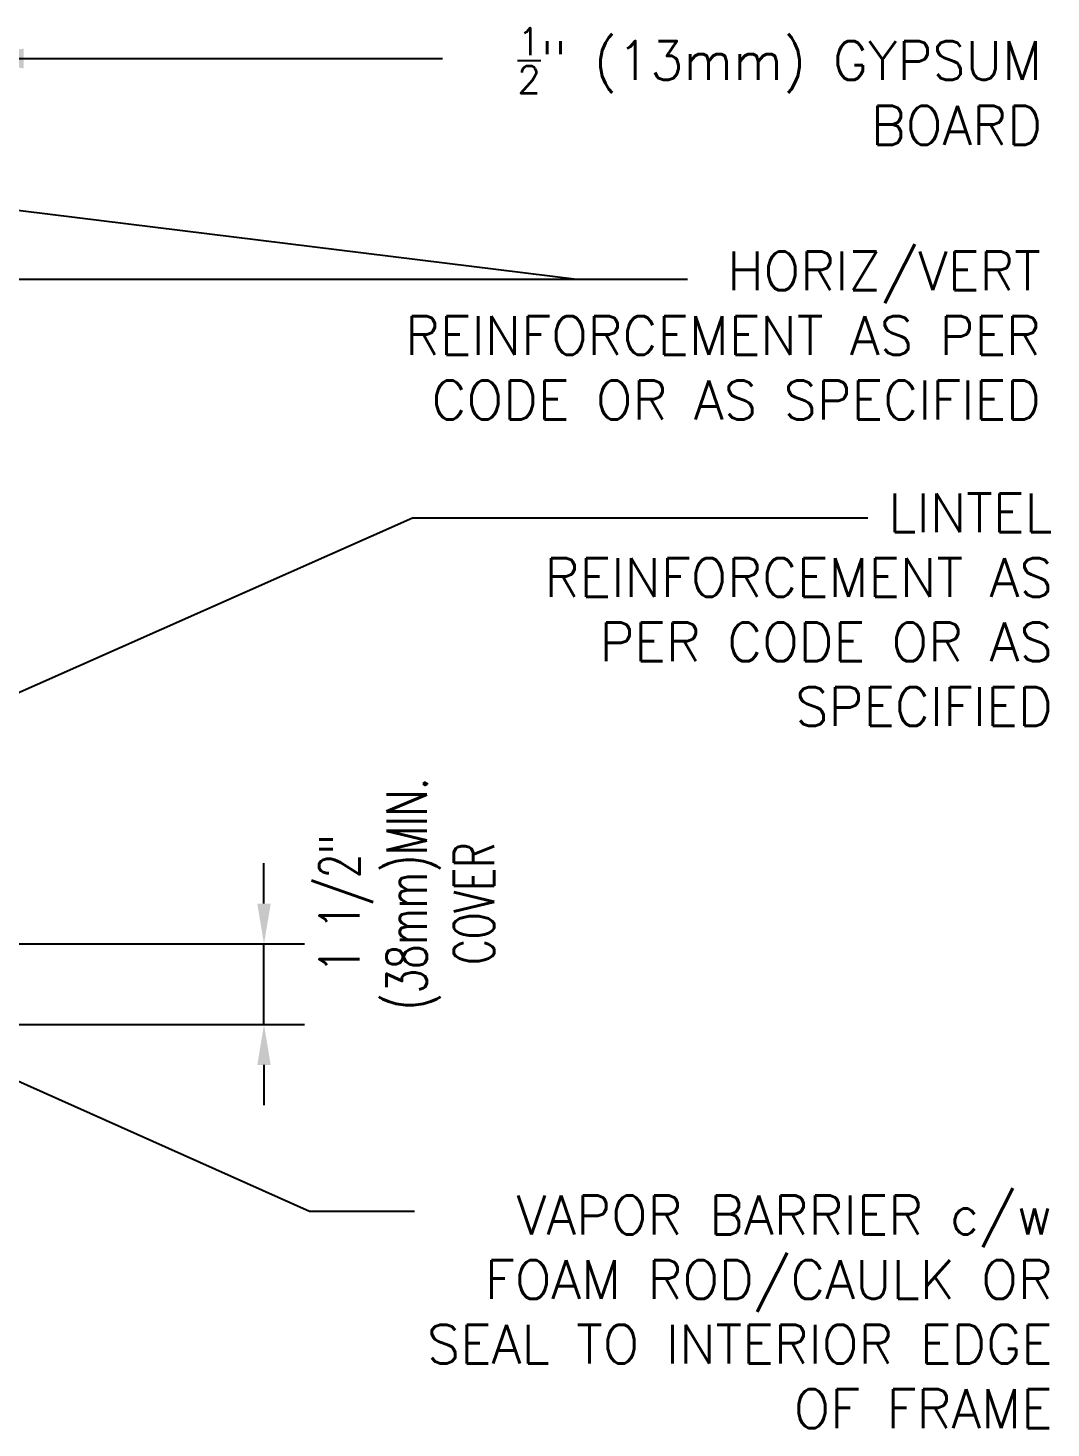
# Model space of a CAD drawing. Header units: inches. Extents: x 2782.4 to 2838.8, y 334.8 to 431.6.
# Drawn here: x 2819.79 to 2838.8, y 403.76 to 429.8 of the extents above; entities that cross this region are included whole.
import ezdxf

# ---------------------------------------------------------------- set-up
doc = ezdxf.new("R2010")
doc.units = ezdxf.units.IN
doc.header["$LTSCALE"] = 0.5
doc.header["$MEASUREMENT"] = 0
doc.layers.get('Defpoints').update_dxf_attribs({"linetype": 'CONTINUOUS'})
doc.layers.add('TEXT', color=4, linetype='CONTINUOUS')
doc.styles.add('DIM', font='romans.shx', dxfattribs={"width": 0.7})
doc.styles.get("Standard").update_dxf_attribs({"font": 'romans.shx'})
doc.dimstyles.new('ext_12', dxfattribs={"dimscale": 12, "dimtxt": 0.09375, "dimasz": 0.09375, "dimexe": 0.09375, "dimexo": 0.0625, "dimgap": 0.0625, "dimtad": 1, "dimdec": 1, "dimzin": 3, "dimdsep": 46, "dimlunit": 4, "dimtxsty": 'DIM', "dimcen": 0.09, "dimdle": 0.09375, "dimclrt": 4, "dimadec": 0, "dimazin": 0, "dimtfac": 1, "dimtdec": 1, "dimtmove": 2, "dimatfit": 3, "dimfxl": 1, "dimfrac": 2, "dimtolj": 1, "dimtzin": 0, "dimarcsym": 0})
doc.dimstyles.new('ext_8', dxfattribs={"dimscale": 8, "dimtxt": 0.09375, "dimasz": 0.09375, "dimexe": 0.09375, "dimexo": 0.0625, "dimgap": 0.0625, "dimtad": 1, "dimdec": 1, "dimzin": 3, "dimdsep": 46, "dimlunit": 4, "dimtxsty": 'DIM', "dimcen": 0.09, "dimdle": 0.09375, "dimclrt": 4, "dimadec": 0, "dimazin": 0, "dimtfac": 1, "dimtdec": 1, "dimtmove": 2, "dimatfit": 3, "dimfxl": 1, "dimfrac": 2, "dimtolj": 1, "dimtzin": 0, "dimarcsym": 0})

# ---------------------------------------------------------------- blocks, each defined once
blk = doc.blocks.new('*D14')
at = {"layer": 'Defpoints', "color": 0, "transparency": 16777216}
for p in [(2812.451, 412.767), (2824.173, 412.767), (2818.083, 411.267)]:
    blk.add_point(p, dxfattribs=at)
at = {"layer": 'TEXT', "color": 0, "lineweight": -2, "transparency": 16777216}
for p, q in [((2824.173, 413.517), (2824.173, 414.267)), ((2812.951, 412.767), (2824.923, 412.767)), ((2824.173, 411.267), (2824.173, 412.767)), ((2818.583, 411.267), (2824.923, 411.267)), ((2824.173, 410.517), (2824.173, 409.767))]:
    blk.add_line(p, q, dxfattribs=at)
at = {"layer": 'TEXT', "color": 0, "transparency": 16777216}
for points in [[(2824.048, 413.517), (2824.298, 413.517), (2824.173, 412.767)], [(2824.048, 410.517), (2824.298, 410.517), (2824.173, 411.267)]]:
    blk.add_solid(points, dxfattribs=at)
at = {"layer": 'TEXT', "color": 4, "transparency": 16777216, "insert": (2826.826, 413.517), "char_height": 0.75, "attachment_point": 5, "rotation": 90, "style": 'DIM'}
blk.add_mtext('\\A1;1 1/2" \\P (38mm)MIN. \\PCOVER', dxfattribs=at)

msp = doc.modelspace()

# ---------------------------------------------------------------- texts
at = {"layer": 'TEXT', "char_height": 0.72}
for s, insert, width, attachment_point in [('\\A1;{\\H0.7x;\\S1/2;}" (13mm) GYPSUM BOARD', (2838.635, 429.797), 11.30739, 3), ('HORIZ/VERT REINFORCEMENT AS PER CODE OR AS SPECIFIED', (2838.614, 425.64), 14.19457, 3), ('LINTEL REINFORCEMENT AS PER CODE OR AS SPECIFIED', (2838.833, 421.141), 11.30739, 3), ('\\A1;VAPOR BARRIER c/w FOAM ROD/CAULK OR SEAL TO INTERIOR EDGE OF FRAME', (2838.833, 405.925), 13.00267, 6)]:
    msp.add_mtext(s, dxfattribs=dict(at, insert=insert, width=width, attachment_point=attachment_point))

# ---------------------------------------------------------------- dimensions: what is measured, and where the dimension line sits
at = {"layer": 'TEXT'}
dim = msp.add_linear_dim(base=(2824.173, 412.767), p1=(2818.083, 411.267), p2=(2812.451, 412.767), angle=90, text='<> \\P (38mm)MIN. \\PCOVER', dimstyle='ext_8', dxfattribs=at)
dim.commit()
dim.dimension.update_dxf_attribs({"geometry": '*D14', "text_midpoint": (2826.826, 413.517), "dimtype": 160})

# ---------------------------------------------------------------- leaders
for points in [[(2818.583, 429.229), (2824.192, 429.229), (2827.488, 429.229)], [(2809.702, 427.626), (2829.986, 425.129), (2832.046, 425.129)], [(2810.475, 425.129), (2829.986, 425.129), (2832.046, 425.129)], [(2811.512, 413.851), (2826.933, 420.69), (2835.397, 420.69)], [(2818.146, 410.863), (2825.021, 407.798), (2826.97, 407.798)]]:
    msp.add_leader(points, dimstyle='ext_12', override={"dimgap": 0.0625, "dimtad": 0}, dxfattribs=at)

doc.saveas('drawing.dxf')
